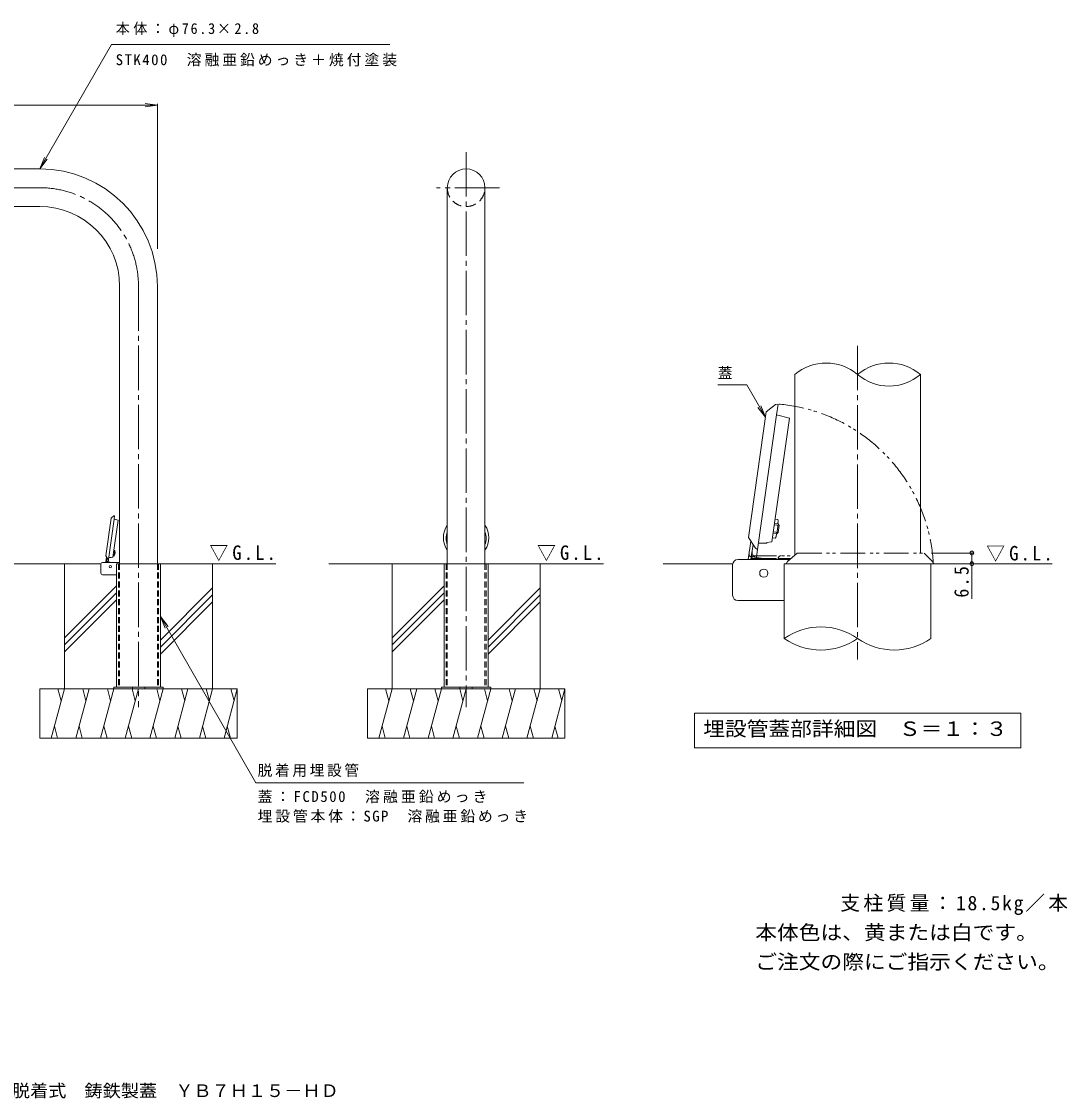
# Model space of a CAD drawing. Units: millimetres, scale not verified, with parts at other scales. Extents: x -1853 to 1825, y -1371 to 811.
# Drawn here: x -293 to 1825, y -1371 to 811 of the extents above; entities that cross this region are included whole.
import ezdxf
from ezdxf.enums import TextEntityAlignment as Align

# ---------------------------------------------------------------- set-up
doc = ezdxf.new("R2010")
doc.units = ezdxf.units.MM
doc.header["$LTSCALE"] = 10
doc.header["$PDMODE"] = 32
doc.header["$PDSIZE"] = 8
for name, pattern in [('CHAIN2', [12, 9, -1, 1, -1]), ('DASHED1', [1.8, 1.2, -0.6]), ('DASHED2', [3, 2, -1]), ('DOUBLE_CHAIN1', [8.8, 5, -1, 0.6, -0.6, 0.6, -1])]:
    doc.linetypes.add(name, pattern=pattern)
for name, color, linetype, lineweight in [('B-0_通り芯', 4, 'Continuous', 9), ('B-1_躯体', 3, 'Continuous', 9), ('B-2_仕上', 3, 'Continuous', 9), ('B-4_文字', 7, 'Continuous', 9), ('B-5_建具', 7, 'Continuous', 9), ('B-6_間仕切', 2, 'DOUBLE_CHAIN1', 9), ('B-9_記号', 7, 'Continuous', 9), ('B-B_衛生陶器', 2, 'Continuous', 9), ('B-E_見え係り', 6, 'Continuous', 5), ('C-0_通り芯', 4, 'Continuous', 9), ('C-1_躯体', 7, 'Continuous', 9), ('C-2_仕上', 3, 'Continuous', 9), ('C-3_寸法', 3, 'DASHED1', 9), ('C-4_文字', 7, 'Continuous', 9), ('C-5_建具', 7, 'Continuous', 9), ('C-6_間仕切', 2, 'Continuous', 9), ('C-9_記号', 7, 'Continuous', 9), ('C-B_衛生陶器', 2, 'Continuous', 9), ('C-E_見え係り', 6, 'Continuous', 5)]:
    doc.layers.add(name, color=color, linetype=linetype, lineweight=lineweight)
doc.layers.add('F-5_F-5ﾚｲﾔ', color=2, linetype='Continuous')
doc.layers.add('F-F_F-Fﾚｲﾔ', color=2, linetype='Continuous')
doc.styles.add('ＭＳ ゴシック', font='')
doc.styles.get('ＭＳ ゴシック').set_extended_font_data('MS Gothic')

msp = doc.modelspace()

# ---------------------------------------------------------------- linework, layer by layer
at = {"layer": 'B-0_通り芯', "color": 7, "linetype": 'CHAIN2'}
msp.add_line((1399.8, 153.98), (1399.8, -481.34), dxfattribs=at)
at = {"layer": 'B-0_通り芯'}
for p, q in [((1233.72, 35.22), (1214.75, 20.55)), ((1178.95, -234.19), (1214.75, 20.55)), ((1197.39, -258.62), (1235.74, 14.23)), ((1261.68, 7.22), (1226.49, -243.22)), ((1235.74, 14.23), (1261.68, 7.22)), ((1192.83, -255.69), (1178.95, -234.19)), ((1197.39, -258.62), (1192.83, -255.69)), ((1216.03, -245.81), (1199.23, -245.55)), ((1216.2, -244.57), (1216.03, -245.81)), ((1216.2, -244.57), (1226.49, -243.22)), ((1548.3, -287.45), (1251.3, -287.45)), ((1251.3, -438.77), (1251.3, -287.45)), ((1255.49, -287.45), (1531.03, -287.45)), ((1548.3, -287.45), (1548.3, -438.77))]:
    msp.add_line(p, q, dxfattribs=at)
at = {"layer": 'B-0_通り芯', "linetype": 'DOUBLE_CHAIN1'}
for p, q in [((1255.49, -287.45), (1257.75, -282.53)), ((1257.75, -282.53), (1277.12, -265.79)), ((1277.12, -265.79), (1534.36, -265.79)), ((1551.52, -282.53), (1534.36, -265.79))]:
    msp.add_line(p, q, dxfattribs=at)
at = {"layer": 'B-0_通り芯'}
msp.add_lwpolyline([(1233.72, 35.22), (1238.83, 36.18), (1235.74, 14.23)], dxfattribs=at)
at = {"layer": 'B-0_通り芯', "linetype": 'DOUBLE_CHAIN1'}
msp.add_lwpolyline([(1551.52, -282.53), (1553.19, -287.45), (1531.03, -287.45)], dxfattribs=at)
msp.add_arc((1209.86, -306.45), 343.86, 3.1675, 85.1675, dxfattribs=at)
at = {"layer": 'B-0_通り芯'}
for centre, start, end in [((1325.55, -544.82), 55.00314, 124.99686), ((1325.55, -332.72), 235.00314, 304.99686), ((1474.05, -332.72), 235.00314, 304.99686)]:
    msp.add_arc(centre, 129.46, start, end, dxfattribs=at)
at = {"layer": 'B-1_躯体'}
for p, q in [((1157.69, -278.79), (1262.08, -278.79)), ((1146.69, -351.12), (1146.69, -289.79)), ((1157.63, -362.12), (1251.3, -362.12))]:
    msp.add_line(p, q, dxfattribs=at)
for centre, start, end in [((1157.69, -289.79), 90, 180), ((1157.69, -351.12), 180, 270)]:
    msp.add_arc(centre, 11, start, end, dxfattribs=at)
at = {"layer": 'B-2_仕上'}
for p, q in [((1272.63, 95.87), (1272.63, -269.66)), ((1526.97, 95.87), (1526.97, -265.79))]:
    msp.add_line(p, q, dxfattribs=at)
for centre, start, end in [((1336.22, 20.9), 49.69653, 130.30347), ((1463.38, 20.9), 49.69653, 130.30347), ((1463.38, 170.83), 229.69653, 310.30347)]:
    msp.add_arc(centre, 98.3, start, end, dxfattribs=at)
at = {"layer": 'B-4_文字'}
for p, q in [((1634.08, -265.79), (1549.29, -265.79)), ((1631.08, -265.79), (1631.08, -287.45)), ((1634.08, -287.45), (1571.13, -287.45)), ((1631.08, -287.45), (1631.08, -358.35))]:
    msp.add_line(p, q, dxfattribs=at)
for p in [(1631.08, -265.79), (1631.08, -287.45)]:
    msp.add_point(p, dxfattribs=at)
at = {"layer": 'B-5_建具'}
for p, q in [((1175.36, 75), (1116.56, 75)), ((1175.36, 75), (1213.19, 9.47)), ((1197.97, 29.31), (1213.19, 9.47)), ((1203.63, 32.57), (1213.19, 9.47)), ((1069.3, -590.05), (1730.3, -590.05)), ((1069.3, -590.05), (1069.3, -660.05)), ((1730.3, -590.05), (1730.3, -660.05)), ((1069.3, -660.05), (1730.3, -660.05))]:
    msp.add_line(p, q, dxfattribs=at)
at = {"layer": 'B-6_間仕切', "linetype": 'Continuous'}
for p, q in [((1178.4, -278.79), (1183.65, -241.47)), ((1184.56, -273.28), (1188.07, -248.32))]:
    msp.add_line(p, q, dxfattribs=at)
at = {"layer": 'B-6_間仕切', "linetype": 'DASHED1'}
for p, q in [((1183.79, -278.79), (1184.56, -273.28)), ((1216.57, -277.83), (1184.22, -273.28)), ((1239.14, -278.79), (1239.14, -276.45))]:
    msp.add_line(p, q, dxfattribs=at)
at = {"layer": 'B-6_間仕切'}
for p, q in [((1185.47, -271.45), (1270.56, -271.45)), ((1185.47, -278.79), (1185.47, -271.45)), ((1185.47, -276.79), (1239.19, -276.79)), ((1239.19, -276.79), (1264.39, -276.79))]:
    msp.add_line(p, q, dxfattribs=at)
at = {"layer": 'B-6_間仕切', "linetype": 'Continuous'}
msp.add_arc((1184.92, -268.33), 5, 172, 262, dxfattribs=at)
at = {"layer": 'B-6_間仕切', "linetype": 'DASHED1'}
msp.add_arc((1214.25, -294.33), 16.67, 68.88372, 82, dxfattribs=at)
at = {"layer": 'B-6_間仕切'}
for centre, radius, end in [((1244.14, -276.45), 5, 180), ((1249.86, -287.45), 10.67, 125.65749)]:
    msp.add_arc(centre, radius, 90, end, dxfattribs=at)
at = {"layer": 'B-9_記号'}
for p, q in [((1194.56, -278.79), (1197.39, -258.62)), ((1223.77, -278.79), (1195.13, -274.76))]:
    msp.add_line(p, q, dxfattribs=at)
msp.add_arc((1196.61, -264.2), 10.67, 172, 262, dxfattribs=at)
at = {"layer": 'B-B_衛生陶器'}
for p, q in [((1231.37, -208.49), (1241.27, -209.89)), ((1231.74, -205.85), (1239, -206.87)), ((1233.01, -196.78), (1238.19, -197.5)), ((1236.22, -226.68), (1239, -206.87)), ((1239.27, -200.18), (1238.19, -197.5)), ((1239.27, -200.18), (1238.34, -206.78)), ((1239, -206.87), (1241.27, -209.89)), ((1239.23, -224.41), (1241.27, -209.89)), ((1227.68, -234.74), (1232.85, -235.46)), ((1228.95, -225.66), (1236.22, -226.68)), ((1229.33, -223.02), (1239.23, -224.41)), ((1234.63, -233.19), (1232.85, -235.46)), ((1235.56, -226.59), (1234.63, -233.19)), ((1236.22, -226.68), (1239.23, -224.41))]:
    msp.add_line(p, q, dxfattribs=at)
at = {"layer": 'B-E_見え係り'}
for p, q in [((1005.97, -287.45), (1146.94, -287.45)), ((1548.3, -287.45), (1793.63, -287.45))]:
    msp.add_line(p, q, dxfattribs=at)
at = {"layer": 'B-E_見え係り', "color": 4, "lineweight": 9}
msp.add_circle((1209.86, -306.45), 8.33, dxfattribs=at)
at = {"layer": 'C-0_通り芯', "color": 7, "linetype": 'CHAIN2'}
for p, q in [((607.27, 546.27), (607.27, -578.09)), ((-256.02, 474.4), (-1279.72, 474.4)), ((674.61, 474.4), (547.09, 474.4)), ((-56.02, 274.4), (-56.02, -578.09))]:
    msp.add_line(p, q, dxfattribs=at)
at = {"layer": 'C-0_通り芯'}
for p, q in [((-122.29, -271.47), (-111.55, -195.05)), ((-105.86, -190.65), (-111.55, -195.05)), ((-116.76, -278.8), (-105.26, -196.95)), ((-97.47, -199.05), (-108.03, -274.18)), ((-105.26, -196.95), (-97.47, -199.05)), ((-118.13, -277.93), (-122.29, -271.47)), ((-116.76, -278.8), (-118.13, -277.93)), ((-111.17, -274.96), (-116.21, -274.88)), ((-111.12, -274.59), (-111.17, -274.96)), ((-111.12, -274.59), (-108.03, -274.18)), ((-11.47, -287.45), (-100.57, -287.45)), ((-100.57, -537.45), (-100.57, -287.45)), ((-11.47, -537.45), (-11.47, -287.45)), ((651.82, -287.45), (562.72, -287.45)), ((562.72, -537.45), (562.72, -287.45)), ((651.82, -537.45), (651.82, -287.45))]:
    msp.add_line(p, q, dxfattribs=at)
at = {"layer": 'C-0_通り芯', "linetype": 'DASHED1'}
for p, q in [((-96.37, -287.45), (-96.37, -537.45)), ((-15.67, -287.45), (-15.67, -537.45)), ((566.92, -287.45), (566.92, -537.45)), ((647.62, -287.45), (647.62, -537.45))]:
    msp.add_line(p, q, dxfattribs=at)
at = {"layer": 'C-0_通り芯'}
msp.add_lwpolyline([(-105.86, -190.65), (-104.33, -190.36), (-105.26, -196.95)], dxfattribs=at)
at = {"layer": 'C-0_通り芯', "color": 7, "linetype": 'CHAIN2'}
msp.add_arc((-256.02, 274.4), 200, 0, 90, dxfattribs=at)
at = {"layer": 'C-0_通り芯'}
for centre, radius, start, end in [((605.47, -234.58), 44.26, 145.23146, 214.76854), ((609.06, -234.58), 44.26, 325.23213, 34.76787), ((605.47, -235.91), 38.66, 160.1295, 199.8705), ((609.06, -235.91), 38.66, 340.1308, 19.8692)]:
    msp.add_arc(centre, radius, start, end, dxfattribs=at)
at = {"layer": 'C-1_躯体', "color": 3}
for p, q in [((-131.97, -306.55), (-131.97, -288.15)), ((-128.67, -284.85), (-94.17, -284.85)), ((-128.67, -309.85), (-100.57, -309.85))]:
    msp.add_line(p, q, dxfattribs=at)
at = {"layer": 'C-1_躯体'}
for p, q in [((-6.02, -537.45), (-106.02, -537.45)), ((-106.02, -537.45), (-106.02, -540.65)), ((-68.52, -537.45), (-68.52, -540.65)), ((-43.52, -537.45), (-43.52, -540.65)), ((-6.02, -537.45), (-6.02, -540.65)), ((657.27, -537.45), (557.27, -537.45)), ((557.27, -537.45), (557.27, -540.65)), ((594.77, -537.45), (594.77, -540.65)), ((619.77, -537.45), (619.77, -540.65)), ((657.27, -537.45), (657.27, -540.65))]:
    msp.add_line(p, q, dxfattribs=at)
at = {"layer": 'C-1_躯体', "color": 3}
for centre, start, end in [((-128.67, -288.15), 90, 180), ((-128.67, -306.55), 180, 270)]:
    msp.add_arc(centre, 3.3, start, end, dxfattribs=at)
at = {"layer": 'C-2_仕上'}
for p, q in [((-1279.72, 512.55), (-256.02, 512.55)), ((569.12, 474.4), (569.12, -287.45)), ((645.42, 474.4), (645.42, -287.45)), ((-1279.72, 436.25), (-256.02, 436.25)), ((-94.17, 274.4), (-94.17, -287.45)), ((-17.87, 274.4), (-17.87, -287.45))]:
    msp.add_line(p, q, dxfattribs=at)
for centre, radius, end in [((-256.02, 274.4), 238.15, 90), ((607.27, 474.4), 38.15, 180), ((-256.02, 274.4), 161.85, 90)]:
    msp.add_arc(centre, radius, 0, end, dxfattribs=at)
at = {"layer": 'C-2_仕上', "linetype": 'DASHED2'}
msp.add_arc((607.27, 474.4), 38.15, 180.14683, 0, dxfattribs=at)
at = {"layer": 'C-3_寸法'}
for p, q in [((-94.17, -287.45), (-94.17, -537.45)), ((-17.87, -287.45), (-17.87, -537.45)), ((569.12, -287.45), (569.12, -537.45)), ((645.42, -287.45), (645.42, -537.45))]:
    msp.add_line(p, q, dxfattribs=at)
at = {"layer": 'C-4_文字'}
for p, q in [((-1517.87, 641.62), (-17.87, 641.62)), ((-17.87, 641.62), (-42.66, 644.88)), ((-17.87, 641.62), (-42.66, 638.36)), ((-17.87, 644.62), (-17.87, 350.61))]:
    msp.add_line(p, q, dxfattribs=at)
at = {"layer": 'C-5_建具'}
for p, q in [((-256.02, 512.55), (-110.58, 764.46)), ((-110.58, 764.46), (452.79, 764.47)), ((-256.02, 512.55), (-246.45, 535.64)), ((-256.02, 512.55), (-240.8, 532.38)), ((-11.47, -394.55), (181.6, -731.35)), ((-11.47, -394.55), (-1.9, -417.64)), ((-11.47, -394.55), (3.75, -414.38)), ((724.34, -731.35), (181.6, -731.35))]:
    msp.add_line(p, q, dxfattribs=at)
at = {"layer": 'C-6_間仕切'}
for p, q in [((-122.46, -284.85), (-120.88, -273.66)), ((-120.61, -283.2), (-119.56, -275.71)), ((-107.29, -268.91), (-105.11, -269.22)), ((-107.18, -268.12), (-104.21, -268.54)), ((-106.57, -263.77), (-103.6, -264.18)), ((-106.46, -262.97), (-104.28, -263.28)), ((-105.11, -269.22), (-104.28, -263.28)), ((-105.11, -269.22), (-104.21, -268.54)), ((-104.28, -263.28), (-103.6, -264.18)), ((-104.21, -268.54), (-103.6, -264.18))]:
    msp.add_line(p, q, dxfattribs=at)
at = {"layer": 'C-6_間仕切', "linetype": 'DASHED1'}
for p, q in [((-120.84, -284.85), (-120.61, -283.2)), ((-111.01, -284.57), (-120.71, -283.2))]:
    msp.add_line(p, q, dxfattribs=at)
at = {"layer": 'C-6_間仕切'}
msp.add_arc((-120.5, -281.72), 1.5, 172, 262, dxfattribs=at)
at = {"layer": 'C-6_間仕切', "linetype": 'DASHED1'}
msp.add_arc((-111.7, -289.52), 5, 68.88372, 82, dxfattribs=at)
at = {"layer": 'C-9_記号'}
for p, q in [((-117.61, -284.85), (-116.76, -278.8)), ((-108.85, -284.85), (-117.44, -283.65))]:
    msp.add_line(p, q, dxfattribs=at)
msp.add_arc((-116.99, -280.48), 3.2, 172, 262, dxfattribs=at)
at = {"layer": 'C-B_衛生陶器'}
for p, q in [((-106.07, -260.25), (-104.52, -260.47)), ((-104.2, -261.27), (-104.52, -260.47)), ((-104.2, -261.27), (-104.48, -263.25)), ((-107.67, -271.64), (-106.12, -271.86)), ((-105.59, -271.17), (-106.12, -271.86)), ((-105.31, -269.19), (-105.59, -271.17))]:
    msp.add_line(p, q, dxfattribs=at)
at = {"layer": 'C-E_見え係り'}
for p, q in [((-1403.84, -287.45), (-131.89, -287.45)), ((-206.02, -540.65), (-206.02, -287.45)), ((-17.87, -287.45), (222.13, -287.45)), ((93.98, -540.65), (93.98, -287.45)), ((329.12, -287.45), (569.12, -287.45)), ((457.27, -540.65), (457.27, -287.45)), ((645.42, -287.45), (885.42, -287.45)), ((757.27, -540.65), (757.27, -287.45)), ((-100.57, -332.19), (-206.02, -437.64)), ((-100.57, -346.34), (-206.02, -451.79)), ((93.98, -336.53), (-11.47, -441.98)), ((562.72, -332.19), (457.27, -437.64)), ((562.72, -346.34), (457.27, -451.79)), ((757.27, -336.53), (651.82, -441.98)), ((-100.57, -360.48), (-206.02, -465.93)), ((93.98, -350.67), (-11.47, -456.12)), ((93.98, -364.81), (-11.47, -470.26)), ((562.72, -360.48), (457.27, -465.93)), ((757.27, -350.67), (651.82, -456.12)), ((757.27, -364.81), (651.82, -470.26)), ((-256.02, -540.65), (143.98, -540.65)), ((-256.02, -640.65), (-256.02, -540.65)), ((-206.02, -540.65), (-232.81, -640.65)), ((-219.07, -540.65), (-212.54, -565)), ((-156.02, -540.65), (-182.81, -640.65)), ((-169.07, -540.65), (-162.54, -565)), ((-106.02, -540.65), (-132.81, -640.65)), ((-119.07, -540.65), (-112.54, -565)), ((-56.02, -540.65), (-82.81, -640.65)), ((-69.07, -540.65), (-62.54, -565)), ((-6.02, -540.65), (-32.81, -640.65)), ((-19.07, -540.65), (-12.54, -565)), ((43.98, -540.65), (17.19, -640.65)), ((30.93, -540.65), (37.46, -565)), ((93.98, -540.65), (67.19, -640.65)), ((80.93, -540.65), (87.46, -565)), ((143.98, -540.65), (117.19, -640.65)), ((130.93, -540.65), (137.46, -565)), ((143.98, -640.65), (143.98, -540.65)), ((407.27, -540.65), (807.27, -540.65)), ((407.27, -640.65), (407.27, -540.65)), ((457.27, -540.65), (430.47, -640.65)), ((444.22, -540.65), (450.74, -565)), ((507.27, -540.65), (480.47, -640.65)), ((494.22, -540.65), (500.74, -565)), ((557.27, -540.65), (530.47, -640.65)), ((544.22, -540.65), (550.74, -565)), ((607.27, -540.65), (580.47, -640.65)), ((594.22, -540.65), (600.74, -565)), ((657.27, -540.65), (630.47, -640.65)), ((644.22, -540.65), (650.74, -565)), ((707.27, -540.65), (680.47, -640.65)), ((694.22, -540.65), (700.74, -565)), ((757.27, -540.65), (730.47, -640.65)), ((744.22, -540.65), (750.74, -565)), ((807.27, -540.65), (780.47, -640.65)), ((794.22, -540.65), (800.74, -565)), ((807.27, -640.65), (807.27, -540.65)), ((-219.77, -640.65), (-226.29, -616.3)), ((-169.77, -640.65), (-176.29, -616.3)), ((-119.77, -640.65), (-126.29, -616.3)), ((-69.77, -640.65), (-76.29, -616.3)), ((-19.77, -640.65), (-26.29, -616.3)), ((30.23, -640.65), (23.71, -616.3)), ((80.23, -640.65), (73.71, -616.3)), ((130.23, -640.65), (123.71, -616.3)), ((443.52, -640.65), (437, -616.3)), ((493.52, -640.65), (487, -616.3)), ((543.52, -640.65), (537, -616.3)), ((593.52, -640.65), (587, -616.3)), ((643.52, -640.65), (637, -616.3)), ((693.52, -640.65), (687, -616.3)), ((743.52, -640.65), (737, -616.3)), ((793.52, -640.65), (787, -616.3)), ((-256.02, -640.65), (143.98, -640.65)), ((407.27, -640.65), (807.27, -640.65))]:
    msp.add_line(p, q, dxfattribs=at)
at = {"layer": 'C-E_見え係り', "color": 4, "lineweight": 9}
msp.add_circle((-113.02, -293.15), 2.5, dxfattribs=at)

# ---------------------------------------------------------------- texts
at = {"layer": 'B-4_文字', "color": 2, "insert": (1660.22, -283.32), "char_height": 29.33, "attachment_point": 7, "style": 'ＭＳ ゴシック'}
msp.add_mtext('\\T1.22;\\W0.95;▽G.L.', dxfattribs=at)
at = {"layer": 'B-4_文字', "color": 2, "insert": (1625.08, -355.96), "char_height": 29.33, "attachment_point": 7, "rotation": 90, "style": 'ＭＳ ゴシック'}
msp.add_mtext('\\T1.27;\\W0.9;6.5', dxfattribs=at)
at = {"layer": 'B-5_建具', "style": 'ＭＳ ゴシック'}
msp.add_text('蓋', height=21.99, dxfattribs=at).set_placement((1116.56, 81.66), align=Align.BOTTOM_LEFT)
at = {"layer": 'B-5_建具', "color": 2, "style": 'ＭＳ ゴシック', "width": 1.1}
msp.add_text('埋設管蓋部詳細図\u3000Ｓ＝１：３', height=29.33, dxfattribs=at).set_placement((1087.3, -645.05), align=Align.BOTTOM_LEFT)
at = {"layer": 'C-5_建具', "char_height": 21.99, "attachment_point": 7, "style": 'ＭＳ ゴシック'}
for s, insert in [('\\T1.25;\\W0.95;本体：φ76.3×2.8', (-102.21, 779.87)), ('\\T1.2;STK400\u3000溶融亜鉛めっき＋焼付塗装', (-102.21, 720.13)), ('\\T1.17;脱着用埋設管', (185.16, -719.49)), ('\\T1.21;蓋：FCD500\u3000溶融亜鉛めっき', (185.16, -772.44)), ('\\T1.19;埋設管本体：SGP\u3000溶融亜鉛めっき', (185.16, -812.12))]:
    msp.add_mtext(s, dxfattribs=dict(at, insert=insert))
at = {"layer": 'C-5_建具', "color": 2, "char_height": 29.33, "attachment_point": 7, "style": 'ＭＳ ゴシック'}
for insert in [(87.52, -282.23), (750.8, -282.23)]:
    msp.add_mtext('\\T1.22;\\W0.95;▽G.L.', dxfattribs=dict(at, insert=insert))
at = {"layer": 'F-5_F-5ﾚｲﾔ', "style": 'ＭＳ ゴシック', "width": 1.1}
for s, p in [('本体色は、黄または白です。', (1192.64, -1057.84)), ('ご注文の際にご指示ください。', (1192.64, -1117.31))]:
    msp.add_text(s, height=29.33, dxfattribs=at).set_placement(p, align=Align.BOTTOM_LEFT)
at = {"layer": 'F-5_F-5ﾚｲﾔ', "insert": (1364.84, -999.01), "char_height": 29.33, "attachment_point": 7, "style": 'ＭＳ ゴシック'}
msp.add_mtext('\\T1.17;支柱質量：18.5kg／本', dxfattribs=at)
at = {"layer": 'F-F_F-Fﾚｲﾔ', "style": 'ＭＳ ゴシック', "width": 1.05}
msp.add_text('車止め\u3000スチール製\u3000アーチ型\u3000脱着式\u3000鋳鉄製蓋\u3000ＹＢ７Ｈ１５－ＨＤ', height=25.66, dxfattribs=at).set_placement((-863.55, -1375.43), align=Align.BOTTOM_LEFT)

doc.saveas('drawing.dxf')
